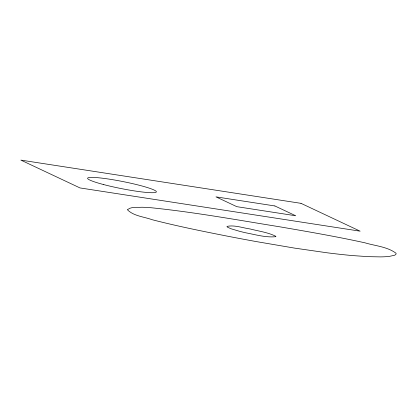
<?xml version="1.0" encoding="UTF-8"?>
<svg xmlns="http://www.w3.org/2000/svg" width="417" height="417" viewBox="0 0 417 417"><rect width="100%" height="100%" fill="white"/><g stroke="black" fill="none" stroke-linecap="round" stroke-linejoin="round"><path stroke-width="0.63" d="M127.753 209.485L127.727 210.1C134.123 216.157 144.11 216.788 152.142 219.707C176.855 226.077 201.88 231.122 226.905 236.064A237.862 24.452 11.2 0 0 256.669 241.651L294.538 248.105L326.792 252.749A151.856 15.611 11.2 0 0 352.798 255.595L368.315 256.658L380.507 256.893A165.857 17.05 11.2 0 0 389.452 256.377L394.878 255.157L396.15 253.943L395.988 253.213C387.184 246.65 375.253 245.921 364.969 242.819C336.764 236.616 308.299 231.716 279.849 226.822C237.08 219.941 194.39 212.154 151.272 207.755A76.754 7.892 11.2 0 0 142.004 207.244C137.365 207.593 131.631 206.451 127.753 209.485M275.835 236.507L275.673 236.705C265.645 237.68 255.574 234.641 245.759 232.806A30.06 3.091 11.2 0 1 239.4 231.253L231.013 228.766L227.526 227.182A26.547 2.731 11.2 0 1 227.062 226.358C234.651 224.836 242.647 227.917 250.205 228.985C258.722 231.195 267.823 232.321 275.741 236.257L275.835 236.507M301.001 203.34L20.85 160.102L79.991 187.931L360.137 231.174L301.001 203.34M274.876 205.956L215.97 196.866L236.814 206.67L295.716 215.761L274.876 205.956M103.395 184.507A35.064 3.607 11.2 0 0 156.333 191.956A35.064 3.607 11.2 0 0 106.173 178.695A35.064 3.607 11.2 0 0 103.395 184.507"/></g></svg>
